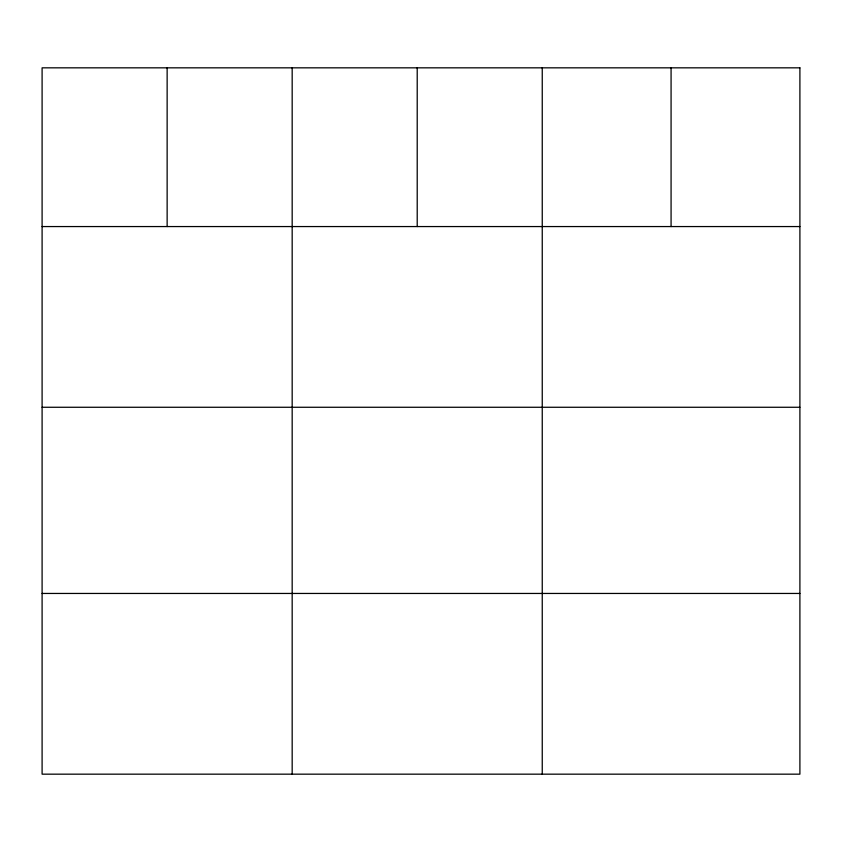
<?xml version="1.0" encoding="UTF-8"?>
<svg xmlns="http://www.w3.org/2000/svg" width="842" height="842" viewBox="0 0 842 842"><rect width="100%" height="100%" fill="white"/><g stroke="black" fill="none" stroke-linecap="round" stroke-linejoin="round"><path stroke-width="1.26" d="M42.1 226.561L799.9 226.561M42.1 407.265L799.9 407.265M42.1 593.452L799.9 593.452M671.074 67.834L671.074 226.561M542.248 67.834L542.248 774.166M417.211 67.834L417.211 226.561M292.174 67.834L292.174 774.166M167.137 67.834L167.137 226.561M799.9 67.834L42.1 67.834L42.1 774.166L799.9 774.166L799.9 67.834"/></g></svg>
